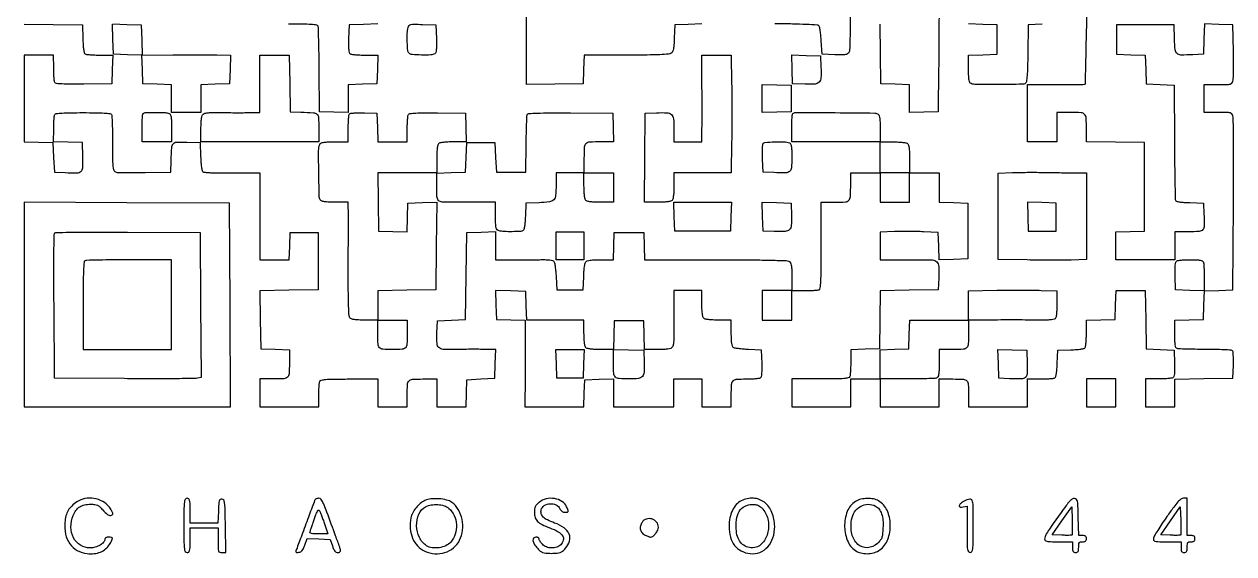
# Model space of a CAD drawing. Extents: x 156 to 936, y 95 to 969.
# Drawn here: x 156 to 936, y 95 to 437 of the extents above; entities that cross this region are included whole.
import ezdxf

# ---------------------------------------------------------------- set-up
doc = ezdxf.new("R2010")
doc.units = 0

msp = doc.modelspace()

# ---------------------------------------------------------------- linework, layer by layer
for points in [[(156, 437.044131), (174.75, 436.772065), (193.5, 436.5), (193.792098, 427.532999, 0.009786), (193.991711, 423.707636, 0.020298), (194.326695, 420.737125, 0.020215), (194.75425, 418.552989, 0.195149), (195.292098, 417.798312, 0.112754), (196.145057, 417.495059, 0.00869), (198.579639, 417.251635, 0.011554), (201.525136, 417.077155, 0.008553), (204.787526, 417.015313), (213.075052, 417), (212.787526, 407.75), (212.5, 398.5), (194.546696, 398.269936, -0.003387), (185.80929, 398.21716, -0.013149), (180.398754, 398.363442, -0.01367), (176.801929, 398.65421, -0.228051), (175.812009, 399.269936, -0.112035), (175.503528, 400.134327, -0.008952), (175.255659, 402.562106, -0.011755), (175.078167, 405.500405, -0.008742), (175.015313, 408.75), (175, 417), (165.5, 417), (156, 417), (156, 389.037526), (156, 361.075052), (165.25, 360.787526), (174.5, 360.5), (175, 351), (175.5, 341.5), (182.479083, 341.199088, 0.012183), (190.224292, 341.054051, 0.182581), (192.703073, 342.006436, 0.205359), (193.781971, 344.311888, 0.015937), (193.78715, 351.278376), (193.5, 360.5), (184.25, 360.787526), (175, 361.075052), (175.015313, 369.287526, -0.008456), (175.076, 372.519333, -0.01145), (175.247011, 375.434925, -0.008555), (175.485434, 377.84527, -0.113158), (175.782571, 378.682432, -0.227766), (176.713549, 379.261559, -0.010945), (180.45961, 379.587176, -0.012405), (185.849531, 379.802926, -0.0038), (194, 379.864865, -0.0038), (202.150469, 379.802926, -0.012405), (207.54039, 379.587176, -0.010945), (211.286451, 379.261559, -0.227766), (212.217429, 378.682432, -0.129601), (212.519896, 377.733806, -0.002587), (212.752989, 372.638874, -0.005969), (212.924368, 366.649647, -0.003951), (212.984687, 359.769052, 0.001723), (213.034963, 348.105465, 0.028883), (213.287849, 344.250582, 0.1118), (213.949055, 342.416074, 0.192457), (215.25, 341.483537, 0.053901), (216.797256, 341.275019, 0.002978), (221.685938, 341.175744, 0.004581), (227.515656, 341.145502, 0.003332), (234, 341.214485), (250.5, 341.5), (250.75303, 349, -0.008062), (251.174048, 357.439007, -0.161069), (252.131127, 359.798383, -0.21244), (254.224343, 360.802761, -0.015449), (260.778718, 360.788514), (269.5, 360.5), (269.792098, 351.532999, 0.009858), (269.991754, 347.71747, 0.020103), (270.327592, 344.736728, 0.019888), (270.755925, 342.535291, 0.190822), (271.292098, 341.766591, 0.119292), (272.152746, 341.455183, 0.008999), (274.642054, 341.226232, 0.012014), (277.656184, 341.076334, 0.008841), (281, 341.049645, -0.001416), (284.92069, 341.076575, -0.000778), (289.720313, 341.08848, -0.000775), (294.591128, 341.085429, -0.001241), (298.75, 341.066053), (308, 341), (308, 313), (308, 285), (317.461067, 285), (326.922134, 285), (327.211067, 293.75), (327.5, 302.5), (336.5, 302.5), (345.5, 302.5), (345.5, 284), (345.5, 265.5), (326.728016, 265.227854), (307.956032, 264.955708), (308.228016, 246.227854), (308.5, 227.5), (317.75, 227.212474), (327, 226.924948), (327, 218.069463, -0.014889), (326.79962, 211.341871, -0.195866), (325.745668, 209.139748, -0.174757), (323.397656, 208.170318, -0.011384), (315.918213, 208), (308, 208), (308, 199), (308, 190), (327, 190), (346, 190), (346, 197.418213, -0.007511), (346.044415, 200.374534, -0.009324), (346.178303, 203.121975, -0.007881), (346.369301, 205.415001, -0.066985), (346.606989, 206.418213, -0.24904), (347.606822, 207.288503, -0.036273), (350.359559, 207.72025, -0.018295), (355.276552, 207.948927, -0.002472), (365.606989, 208), (384, 208), (384, 199), (384, 190), (393.5, 190), (403, 190), (403, 197.418213, -0.01257), (403.178205, 204.50542, -0.179949), (404.159562, 206.785965, -0.190034), (406.370658, 207.807402, -0.014293), (413.106989, 208), (422, 208), (422, 199), (422, 190), (431.461067, 190), (440.922134, 190), (441.211067, 198.75), (441.5, 207.5), (450.5, 208), (459.5, 208.5), (459.787526, 217.75), (460.075052, 227), (451.287526, 227.122144, 0.003023), (447.269037, 227.153698, 0.001734), (442.422435, 227.145636, 0.001732), (437.550763, 227.103756, 0.002886), (433.448425, 227.030594, -0.017424), (426.155544, 227.112573, -0.179666), (423.431674, 228.269424, -0.194263), (422.235747, 230.877858, -0.020896), (422.206229, 237.655204), (422.5, 245.5), (431.5, 246), (440.5, 246.5), (441, 274.5), (441.5, 302.5), (450.75, 302.787526), (460, 303.075052), (460, 294.037526), (460, 285), (468.75, 284.881396, 0.003017), (472.793539, 284.850984, 0.001642), (477.75946, 284.859904, 0.001636), (482.809202, 284.902077, 0.002595), (487.133267, 284.974783, -0.007032), (491.832561, 285.012088, -0.025308), (494.824296, 284.842178, -0.038164), (496.752439, 284.484083, -0.186595), (497.633267, 283.843387, -0.100273), (497.997889, 282.911897, -0.008816), (498.392272, 280.397745, -0.011269), (498.745237, 277.353486, -0.008534), (499, 274), (499.5, 265.5), (508, 265.5), (516.5, 265.5), (516.793676, 273.950164, -0.011302), (516.984907, 277.281363, -0.014976), (517.317974, 280.299919, -0.012295), (517.728174, 282.772011, -0.126595), (518.166121, 283.700164, -0.156154), (519.085135, 284.286976, -0.030334), (521.039488, 284.678687, -0.024312), (523.810166, 284.924657, -0.009983), (527.583512, 285), (535.922134, 285), (536.211067, 293.75), (536.5, 302.5), (546, 302.5), (555.5, 302.5), (555.788933, 293.75), (556.077866, 285), (564.788933, 284.927072, 0.00171), (570.119035, 284.900674, 0.00021), (581.773122, 284.887691, 0.000248), (595.617615, 284.884954, 0.000205), (610.374885, 284.895419, -0.002068), (625.894523, 284.848613, -0.004419), (637.87931, 284.656969, -0.001957), (647.452239, 284.381754, -0.115191), (649.124885, 283.933163, -0.135186), (650.110166, 282.99644, -0.089231), (650.669724, 281.527359, -0.040265), (650.937148, 279.000669, -0.00624), (651, 273.964816), (651, 265), (641.5, 265), (632, 265), (632, 255.5), (632, 246), (641.5, 246), (651, 246), (651, 255.5), (651, 265), (658.918213, 265, 0.00705), (662.066073, 265.044385, 0.008902), (664.9751, 265.178303, 0.007317), (667.400281, 265.368926, 0.06844), (668.418213, 265.606989, 0.273), (669.33094, 266.7558, 0.020733), (669.730382, 270.864913, 0.01238), (669.952559, 278.102837, 0.001482), (670, 294.106989), (670, 322), (678.883369, 322, 0.016759), (685.553316, 322.223622, 0.201044), (687.807493, 323.351215, 0.167696), (688.798822, 325.848592, 0.010923), (688.986345, 333.75), (689, 341), (698.5, 341), (708, 341), (708, 331.5), (708, 322), (717.5, 322), (727, 322), (727, 331.5), (727, 341), (736.5, 341), (746, 341), (746, 331.537526), (746, 322.075052), (755.25, 321.787526), (764.5, 321.5), (764.5, 303.5), (764.5, 285.5), (755.289473, 285.212997), (746.078945, 284.925993), (745.789473, 293.712997), (745.5, 302.5), (736, 303, 0.006938), (731.692458, 303.166817, 0.004162), (726.573437, 303.251332, 0.004166), (721.478137, 303.250578, 0.007241), (717.25, 303.15347), (708, 302.806941), (708, 293.90347), (708, 285), (716.75, 284.877856, 0.003081), (720.761632, 284.846577, 0.001745), (725.621493, 284.855586, 0.001741), (730.520626, 284.898823, 0.002865), (734.663595, 284.973564, -0.021345), (741.781619, 284.838912, -0.189825), (744.56881, 283.537683, -0.181798), (745.785214, 280.653825, -0.019299), (745.79184, 273.237562), (745.5, 265.5), (726.771984, 265.228016), (708.043969, 264.956031), (707.771984, 246.228016), (707.5, 227.5), (698.25, 227.212474), (689, 226.924948), (689, 219.044262, -0.007082), (688.955612, 215.910777, -0.008933), (688.821697, 213.013877, -0.007357), (688.631047, 210.59865, -0.068336), (688.393011, 209.581787, -0.24904), (687.393178, 208.711497, -0.036273), (684.640441, 208.27975, -0.018295), (679.723448, 208.051073, -0.002472), (669.393011, 208), (651, 208), (651, 199), (651, 190), (670, 190), (689, 190), (689, 199), (689, 208), (698.5, 208), (708, 208), (708, 199), (708, 190), (727, 190), (746, 190), (746, 199), (746, 208), (754.893011, 208, -0.014293), (761.629342, 207.807402, -0.190034), (763.840438, 206.785965, -0.179949), (764.821795, 204.50542, -0.01257), (765, 197.418213), (765, 190), (784, 190), (803, 190), (803, 199), (803, 208), (811.25, 208.015313, 0.008579), (814.497876, 208.077072, 0.011582), (817.430835, 208.251296, 0.008725), (819.854929, 208.494381, 0.112667), (820.706033, 208.797157, 0.192561), (821.236162, 209.533237, 0.02067), (821.666992, 211.63313, 0.020911), (822.005667, 214.460658, 0.010674), (822.206033, 218.031844), (822.5, 226.5), (830.968156, 226.793967, 0.010674), (834.539342, 226.994333, 0.020911), (837.36687, 227.333008, 0.02067), (839.466763, 227.763838, 0.192561), (840.202843, 228.293967, 0.112531), (840.505585, 229.144249, 0.008778), (840.748704, 231.558142, 0.011623), (840.922925, 234.478979, 0.008617), (840.984687, 237.712474), (841, 245.924948), (850.25, 246.212474), (859.5, 246.5), (859.787526, 255.75), (860.075052, 265), (869.515461, 265), (878.955869, 265), (879.227935, 246.25), (879.5, 227.5), (888.5, 227), (897.5, 226.5), (897.793098, 218.085653, -0.008519), (897.864234, 214.085459, -0.027159), (897.721251, 211.4185, -0.039341), (897.389362, 209.659703, -0.187221), (896.793098, 208.850966, -0.110402), (895.894283, 208.527533, -0.00954), (893.45641, 208.267102, -0.012203), (890.504112, 208.081041, -0.00917), (887.25, 208.015313), (879, 208), (879, 199), (879, 190), (888.5, 190), (898, 190), (898, 198.977935), (898, 207.955869), (916.75, 208.227935), (935.5, 208.5), (935.792979, 216.907021, 0.010281), (935.839885, 220.193128, 0.014674), (935.735951, 223.108424, 0.010537), (935.52991, 225.49676, 0.171211), (935.187424, 226.212576, 0.182288), (934.389009, 226.573715, 0.003293), (929.645025, 226.847166, 0.007725), (924.049753, 227.046122, 0.005024), (917.581456, 227.111111, -0.003074), (911.075329, 227.151111, -0.004522), (905.35971, 227.273095, -0.002192), (900.510991, 227.44173, -0.081998), (899.437012, 227.662544, -0.213137), (898.732081, 228.368885, -0.053255), (898.306136, 229.983044, -0.030567), (898.065016, 232.640834, -0.00734), (898, 237.069463), (898, 245.924948), (907.25, 246.212474), (916.5, 246.5), (916.787036, 255.712964), (917.074071, 264.925929), (926.287036, 265.212964), (935.5, 265.5), (935.776118, 320.5, 0.000946), (935.842591, 341.744487, 0.001484), (935.810983, 360.004687, 0.000367), (935.724204, 375.978155, 0.057952), (935.507066, 377.75, 0.122612), (934.851516, 379.003912, 0.154493), (933.732866, 379.672192, 0.053324), (931.54856, 379.947535, 0.004712), (925.980948, 380), (917, 380), (917, 389), (917, 398), (925.980948, 398, 0.004723), (931.546285, 398.052569, 0.05326), (933.733241, 398.32806, 0.153853), (934.855448, 398.996239, 0.122337), (935.516124, 400.25, 0.054093), (935.724896, 401.805286, 0.002845), (935.823778, 406.832812, 0.00446), (935.854068, 412.824029, 0.003227), (935.785177, 419.5), (935.5, 436.5), (926.286659, 436.787041), (917.073318, 437.074081), (916.786659, 427.287041), (916.5, 417.5), (909.520917, 417.199088, -0.012739), (901.942653, 417.065605, -0.177046), (899.421808, 418.009645, -0.194277), (898.223546, 420.321238, -0.015844), (897.787398, 427.259666), (897.5, 436.5), (879, 436.5), (860.5, 436.5), (860.5, 427), (860.5, 417.5), (869.712964, 417.212964), (878.925929, 416.925929), (879.212964, 407.712964), (879.5, 398.5), (888.5, 398), (897.5, 397.5), (897.754752, 361, 0.001128), (897.884777, 346.920987, 0.00179), (898.066465, 334.866324, 0.000377), (898.272113, 324.269883, 0.0839), (898.458167, 323.289612, 0.243594), (899.067468, 322.735562, 0.024809), (901.039034, 322.314407, 0.022707), (903.855322, 321.987851, 0.00928), (907.703415, 321.789612), (916.5, 321.5), (916.800912, 314.520917, -0.012322), (916.941866, 306.88044, -0.176722), (916.009281, 304.372662, -0.202101), (913.732324, 303.227183, -0.01682), (906.980948, 303), (898, 303), (898, 294), (898, 285), (879, 285), (860, 285), (860, 293.962474), (860, 302.924948), (869.25, 303.212474), (878.5, 303.5), (878.5, 332), (878.5, 360.5), (859.75, 360.772065), (841, 361.044131), (841, 368.940278, 0.011457), (840.828936, 376.404655, 0.175414), (839.85673, 378.74896, 0.195276), (837.649615, 379.800677, 0.014747), (830.893011, 380), (822, 380), (822, 370.5), (822, 361), (812.5, 361), (803, 361), (803, 379.5), (803, 398), (821.5, 398, 0.001265), (828.60823, 398.017991, 0.002075), (834.627553, 398.073438, 0.000227), (839.994536, 398.147585, 0.217315), (840.210819, 398.25, 0.170159), (840.299876, 398.484119, 0.00008), (840.518094, 406.798437, 0.001114), (840.738921, 416.054603, 0.000677), (840.960819, 427), (841.5, 455.5)], [(592.925964, 437.076786), (584.212982, 436.788393), (575.5, 436.5), (575.221755, 428, -0.00875), (575.006677, 423.721132, -0.032211), (574.649967, 421.036999, -0.053256), (574.105996, 419.29658, -0.129939), (573.280626, 418.25, -0.14319), (571.586902, 417.612197, -0.008131), (565.948995, 417.276703, -0.008542), (557.64108, 417.059886, -0.002252), (544.346396, 417), (517.075052, 417), (516.787526, 407.75), (516.5, 398.5), (498.25, 398.267027), (480, 398.034054), (479.893608, 426.267027, 0.000344), (479.842337, 437.772683, 0.00037), (479.776284, 448.997189, 0.000349)], [(688.667146, 447.029445, -0.003096), (688.668466, 436.253474, -0.005607), (688.51607, 427.436363, -0.002808), (688.270741, 420.247108, -0.1134), (687.860805, 418.739913, -0.133253), (686.973133, 417.799096, -0.096344), (685.615891, 417.292231, -0.043442), (683.298045, 417.109933, -0.006745), (678.693659, 417.210468), (670.5, 417.5), (670, 426.204417, 0.010361), (669.733196, 429.613657, 0.014363), (669.343274, 432.654215, 0.010831), (668.896516, 435.138564, 0.148056), (668.466466, 435.937952, 0.18386), (667.41198, 436.408347, 0.002628), (660.398615, 436.764112, 0.006159), (651.56571, 437.056674, 0.002773), (639.966466, 437.233534)], [(745.936871, 440.783168, -0.000124), (745.875394, 431.139062, -0.00013), (745.798271, 419.934801, -0.000123), (745.713774, 408.5), (745.5, 380.5), (736.25, 380.212474), (727, 379.924948), (727, 388.924948), (727, 397.924948), (717.75, 398.212474), (708.5, 398.5), (708.228407, 417.75), (707.956814, 437)], [(213.074071, 437.074071), (222.287036, 436.787036), (231.5, 436.5), (231.786519, 426.724571), (232.073037, 416.949142), (251.786519, 417.081529, -0.000744), (259.97841, 417.124356, -0.000712), (268.290501, 417.143609, -0.000705), (275.626217, 417.139816, -0.002561), (280.287526, 417.106959), (289.075052, 417), (288.787526, 407.75), (288.5, 398.5), (279.25, 398.212474), (270, 397.924948), (270, 388.962474), (270, 380), (260.5, 380), (251, 380), (251, 388.962474), (251, 397.924948), (241.75, 398.212474), (232.5, 398.5), (232.212964, 407.712964), (231.925929, 416.925929), (222.712964, 417.212964), (213.5, 417.5), (213.213788, 427.25), (212.927576, 437)], [(384, 437.075052), (374.75, 436.787526), (365.5, 436.5), (365.208654, 427.58457, 0.007874), (365.136581, 423.325344, 0.025891), (365.278743, 420.518036, 0.03736), (365.608404, 418.675579, 0.190691), (366.208654, 417.849883, 0.110589), (367.107413, 417.52683, 0.009469), (369.555128, 417.266784, 0.012148), (372.519159, 417.080958, 0.009118), (375.787526, 417.015313), (384.075052, 417), (383.787526, 407.75), (383.5, 398.5), (374.25, 398.212474), (365, 397.924948), (365, 388.924948), (365, 379.924948), (355.75, 380.212474), (346.5, 380.5), (346.247833, 407.5, 0.001574), (346.117478, 417.939181, 0.00245), (345.932721, 426.935938, 0.000701), (345.722772, 434.758012, 0.082416), (345.529218, 435.75, 0.280592), (344.712395, 436.392525, 0.01346), (341.107611, 436.726891, 0.013217), (335.612992, 436.942061, 0.003177), (326.493859, 437)], [(812.5, 437), (803.5, 436.5), (803.226647, 418.044584, -0.003561), (803.035521, 409.331725, -0.012194), (802.732937, 403.675066, -0.01105), (802.342971, 399.785498, -0.224357), (801.726647, 398.809897, -0.139323), (799.565733, 398.167174, -0.001615), (784.486505, 398.031392, -0.002285), (769.754359, 398.013648, -0.091011), (766.581787, 398.606989, -0.192061), (765.783328, 399.344751, -0.070053), (765.311792, 400.839867, -0.03465), (765.063076, 403.412948, -0.006773), (765, 408.069463), (765, 416.924948), (774.25, 417.212474), (783.5, 417.5), (783.5, 427), (783.5, 436.5), (774.25, 436.787526), (765, 437.075052)]]:
    msp.add_lwpolyline(points, format="xyb")
for points in [[(421.791346, 427.58457, -0.007874), (421.863419, 423.325344, -0.025891), (421.721257, 420.518036, -0.03736), (421.391596, 418.675579, -0.190691), (420.791346, 417.849883, -0.132959), (418.304509, 417.077946, -0.014429), (412.243874, 417.030935, -0.012557), (406.142243, 417.313098, -0.18044), (404.2, 418.2, -0.176723), (403.370478, 419.982491, -0.012996), (403.04323, 425.453932, -0.018738), (403.06392, 431.012953, -0.055192), (403.639985, 434.78709, -0.110763), (404.30988, 436.066437, -0.165116), (405.383551, 436.710791, -0.057007), (407.450552, 436.916833, -0.004686), (412.876331, 436.78709), (421.5, 436.5)], [(327.227441, 398.75), (327.5, 380.5), (334.5, 380.245668, -0.009074), (342.47539, 379.810854, -0.165509), (344.785755, 378.832254, -0.199016), (345.810651, 376.706186, -0.014075), (346, 369.980948), (346, 361), (308, 361), (270, 361), (270, 369.377555, -0.009118), (270.074186, 373.44514, -0.028987), (270.330524, 376.151611, -0.043883), (270.773344, 377.96035, -0.13844), (271.47458, 378.978903, -0.125079), (272.589189, 379.508902, -0.024523), (274.802749, 379.834299, -0.020936), (277.814653, 380.000288, -0.00977), (281.72458, 379.975462, 0.003165), (285.717686, 379.89735, 0.001862), (290.492533, 379.851957, 0.001862), (295.264977, 379.842131, 0.00318), (299.25, 379.874114), (308, 380), (308, 398.5), (308, 417), (317.477441, 417), (326.954883, 417)], [(612.227935, 398.75, -0.002482), (612.311567, 390.339509, -0.001369), (612.334609, 380.059375, -0.001365), (612.300968, 369.63684, -0.002193), (612.209033, 360.75), (611.918065, 341), (593.459033, 341), (575, 341), (575, 332.7, -0.011084), (574.92177, 329.171507, -0.020332), (574.677711, 326.306878, -0.021091), (574.310542, 324.139671, -0.144849), (573.8, 323.2, -0.144917), (572.859654, 322.689253, -0.021075), (570.689794, 322.322156, -0.020312), (567.820731, 322.078183, -0.011054), (564.284665, 322), (555.969329, 322), (556.234665, 350.75), (556.5, 379.5), (563.734468, 379.793496, -0.020779), (570.581767, 379.786611, -0.176675), (573.376493, 378.630306, -0.185863), (574.694661, 375.977918, -0.023427), (575, 369.464816), (575, 361), (584, 361), (593, 361), (593.092739, 369.75, 0.002168), (593.121685, 374.371542, 0.00061), (593.126798, 381.584375, 0.000615), (593.112617, 389.738298, 0.000648), (593.078456, 397.75), (592.971434, 417), (602.463652, 417), (611.955869, 417)], [(669.793496, 409.265532, -0.020426), (669.791428, 402.366406, -0.176584), (668.639144, 399.568826, -0.193533), (666.014678, 398.306941, -0.025297), (659.693659, 398.210468), (651.5, 398.5), (651.211971, 407.788029), (650.923942, 417.076058), (660.211971, 416.788029), (669.5, 416.5)], [(249.418213, 379.393011, -0.192406), (250.217093, 378.653872, -0.06988), (250.688469, 377.154102, -0.034532), (250.937024, 374.571713, -0.00673), (251, 369.893011), (251, 361), (241.5, 361), (232, 361), (232, 369.833333, -0.007039), (232.048334, 373.266524, -0.010477), (232.195833, 376.267708, -0.005871), (232.400808, 378.76784, -0.174709), (232.666667, 379.333333, -0.192867), (233.981803, 379.896108, -0.004931), (240.550861, 379.984299, -0.008182), (246.871554, 379.903379, -0.084511)], [(383.787526, 370.25), (384.075052, 361), (393.537526, 361), (403, 361), (403.015313, 369.25, -0.00854), (403.076816, 372.497473, -0.011541), (403.250274, 375.429181, -0.008672), (403.492239, 377.852426, -0.112816), (403.793677, 378.700404, -0.229632), (404.756237, 379.294705, -0.012092), (408.464535, 379.582705, -0.012629), (413.933149, 379.736243, -0.00349), (422.528365, 379.700404), (440.5, 379.5), (440.787526, 370.25), (441.075052, 361), (432.737526, 361, 0.01101), (429.190499, 360.921884, 0.020283), (426.315021, 360.678036, 0.021051), (424.141321, 360.311042, 0.145015), (423.2, 359.8, 0.147163), (422.68263, 358.837391, 0.020491), (422.317892, 356.576741, 0.019645), (422.076686, 353.556772, 0.010104), (422, 349.762474), (422, 340.924948), (431.25, 341.212474), (440.5, 341.5), (441, 351), (441.5, 360.5), (450.5, 360.5), (459.5, 360.5), (460, 351), (460.5, 341.5), (470, 341.5), (479.5, 341.5), (479.730145, 359.477068, -0.002308), (479.85167, 366.453251, -0.003488), (480.027887, 372.525702, -0.001376), (480.229614, 377.730374, -0.081408), (480.420551, 378.653556, -0.293748), (481.275921, 379.281112, -0.006181), (486.76647, 379.551362, -0.008734), (494.813172, 379.707103, -0.002087), (508.190406, 379.676488), (535.5, 379.5), (535.787526, 370.25), (536.075052, 361), (528.119313, 361, 0.011676), (520.578687, 360.823888, 0.180709), (518.23551, 359.821417, 0.191194), (517.190859, 357.550484, 0.01333), (517, 350.393011), (517, 341), (526.5, 341), (536, 341), (536, 331.5), (536, 322), (527.7, 322, -0.011084), (524.171507, 322.07823, -0.020332), (521.306878, 322.322289, -0.021091), (519.139671, 322.689458, -0.144849), (518.2, 323.2, -0.144849), (517.689458, 324.139671, -0.021091), (517.322289, 326.306878, -0.020332), (517.07823, 329.171507, -0.011084), (517, 332.7), (517, 341), (508, 341), (499, 341), (499, 333.19113, -0.021393), (498.710893, 326.437187, -0.172022), (497.445101, 323.649791, -0.172829), (494.709314, 322.289094, -0.021639), (488, 321.778245), (479.5, 321.5), (479.206033, 313.031844, -0.010674), (479.005667, 309.460658, -0.020911), (478.666992, 306.63313, -0.02067), (478.236162, 304.533237, -0.192561), (477.706033, 303.797157, -0.129551), (475.866154, 303.210824, -0.010011), (470.644524, 303.049855, -0.013912), (465.431055, 303.138633, -0.0543), (462.25, 303.630286, -0.119916), (460.997888, 304.315178, -0.150802), (460.33029, 305.448787, -0.0534), (460.053433, 307.631257, -0.00487), (460, 313.116631), (460, 322), (450.75, 322.063971, 0.001563), (446.548172, 322.079893, 0.000927), (441.538559, 322.073922, 0.000928), (436.541417, 322.049427, 0.001598), (432.381264, 322.008014, -0.01619), (425.51518, 322.140041, -0.201637), (423.218505, 323.248165, -0.170998), (422.204663, 325.753009, -0.010999), (422.013655, 333.75), (422, 341), (402.977935, 341), (383.955869, 341), (384.227935, 322.25), (384.5, 303.5), (393.711984, 303.212977), (402.923969, 302.925954), (403.211984, 312.212977), (403.5, 321.5), (412.765637, 321.787733), (422.031275, 322.075465), (421.765637, 293.787733), (421.5, 265.5), (402.75, 265.227935), (384, 264.955869), (384, 255.477935), (384, 246), (393.5, 246), (403, 246), (403, 237.106989, -0.013336), (402.821854, 230.429165, -0.177094), (401.870043, 228.202154, -0.190499), (399.735543, 227.197642, -0.015844), (393.5, 227, -0.015844), (387.264457, 227.197642, -0.190499), (385.129957, 228.202154, -0.177094), (384.178146, 230.429165, -0.013336), (384, 237.106989), (384, 246), (375.622445, 246, -0.009484), (371.684257, 246.074704, -0.026678), (368.941117, 246.325786, -0.03712), (367.065712, 246.74285, -0.147312), (366.093104, 247.387817, -0.159496), (365.525833, 248.823073, -0.00552), (365.227239, 254.908591, -0.007636), (365.034063, 263.411886, -0.002401), (365.000468, 276.137817, 0.000164), (365.020925, 287.291758, 0.000176), (365.033487, 298.179546, 0.000166), (365.037868, 307.528442, 0.00084), (365.029809, 312.75), (365, 322), (356.7, 322, -0.011084), (353.171507, 322.07823, -0.020332), (350.306878, 322.322289, -0.021091), (348.139671, 322.689458, -0.144849), (347.2, 323.2, -0.192327), (346.300733, 325.295436, -0.00225), (345.980903, 340.616753, -0.003894), (345.854456, 355.347604, -0.09206), (346.606989, 359.418213, -0.192406), (347.346128, 360.217093, -0.06988), (348.845898, 360.688469, -0.034532), (351.428287, 360.937024, -0.00673), (356.106989, 361), (365, 361), (365, 369.916667, -0.008303), (365.068099, 374.017187, -0.024614), (365.299725, 376.820826, -0.031738), (365.669018, 378.689569, -0.232986), (366.25, 379.356866, -0.08407), (367.100026, 379.554893, -0.00628), (369.482813, 379.670739, -0.008556), (372.344709, 379.724863, -0.006392), (375.5, 379.690199), (383.5, 379.5)], [(706.739565, 378.801179, -0.160384), (707.300759, 377.906084, -0.027254), (707.68117, 375.900595, -0.023118), (707.924564, 373.101492, -0.010127), (708, 369.377555), (708, 361), (716.3, 361, -0.011084), (719.828493, 360.92177, -0.020332), (722.693122, 360.677711, -0.021091), (724.860329, 360.310542, -0.144849), (725.8, 359.8, -0.147006), (726.316915, 358.838945, -0.020534), (726.681818, 356.584848, -0.019692), (726.923212, 353.57572, -0.010168), (727, 349.8), (727, 341), (717.5, 341), (708, 341), (708, 351), (708, 361), (679.5, 361), (651, 361), (651, 369.833333, -0.006391), (651.043827, 373.262211, -0.009612), (651.177707, 376.249582, -0.004996), (651.363138, 378.750814, -0.177171), (651.60496, 379.271627, -0.200427), (653.504326, 380.051895, -0.000677), (679.07839, 379.868284, -0.000761), (704.532142, 379.612336, -0.171952)], [(649.418213, 360.393011, -0.192231), (650.21688, 359.654571, -0.069968), (650.688337, 358.157164, -0.034591), (650.936974, 355.579501, -0.006751), (651, 350.912063, -0.017236), (650.770163, 344.246707, -0.203074), (649.621507, 341.98339, -0.175386), (647.110054, 341.057469, -0.012267), (639.479083, 341.199088), (632.5, 341.5), (632.206869, 349.916411, -0.006125), (632.131923, 353.23728, -0.008183), (632.150171, 356.252242, -0.006003), (632.236697, 358.764851, -0.080166), (632.425484, 359.666411, -0.287353), (633.688319, 360.616026, -0.010601), (639.917157, 361.014803, -0.017294), (646.042601, 361.064717, -0.085198)], [(831.75, 341.063793), (841, 341), (841, 313.036212), (841, 285.072424), (831.25, 284.786212, -0.005573), (826.247186, 284.695144, -0.001813), (818.85625, 284.669796, -0.001807), (810.643566, 284.70109, -0.002035), (802.75, 284.791817), (784, 285.083634), (784, 313.004291), (784, 340.924948), (793.25, 341.212474, -0.004156), (797.51219, 341.309506, -0.002297), (802.720312, 341.360841, -0.002289), (807.999661, 341.364454, -0.003681), (812.5, 341.313793, 0.000868), (817.000323, 341.237811, 0.00054), (822.279688, 341.163546, 0.000542), (827.487862, 341.101549, 0.000981)], [(650.789532, 313.306341, -0.025297), (650.693059, 306.985322, -0.193533), (649.431174, 304.360856, -0.176584), (646.633594, 303.208572, -0.020426), (639.734468, 303.206504), (632.5, 303.5), (632.211971, 312.788029), (631.923942, 322.076058), (641.211971, 321.788029), (650.5, 321.5)], [(269.759875, 255.77153), (270.019749, 209.043061), (267.759875, 208.494001, -0.057675), (266.004934, 208.276836, -0.000538), (252.945088, 208.187752, -0.00181), (237.910959, 208.155786, -0.001169), (220.5, 208.222471), (175.5, 208.5), (175.239372, 254.5, -0.000997), (175.174287, 272.225103, -0.001596), (175.197198, 287.357597, -0.000282), (175.267665, 300.72814, -0.090314), (175.461789, 301.759906, -0.301449), (176.45055, 302.464468, -0.003096), (185.402033, 302.70934, -0.005599), (198.68089, 302.841585, -0.001079), (222.722417, 302.759906), (269.5, 302.5)], [(195.25, 284.337719, 0.286605), (194.579791, 283.416621, 0.006896), (194.265434, 277.906228, 0.008864), (194.055066, 269.647433, 0.001935), (194, 255.416667), (194, 227), (222.5, 227), (251, 227), (251, 256), (251, 285), (223.75, 284.921053, 0.001717), (213.21496, 284.854351, 0.002675), (204.1375, 284.717133, 0.000767), (196.247198, 284.543529, 0.090243)], [(916.393011, 283.418213, -0.069848), (916.63146, 282.385589, -0.006768), (916.821697, 279.817202, -0.008488), (916.955645, 276.734479, -0.006612), (917, 273.380687), (917, 264.924948), (907.75, 265.212474), (898.5, 265.5), (898.208654, 274.41543, -0.007874), (898.136581, 278.674656, -0.025891), (898.278743, 281.481964, -0.03736), (898.608404, 283.324421, -0.190691), (899.208654, 284.150117, -0.107982), (900.091332, 284.472535, -0.010487), (902.365802, 284.733216, -0.012916), (905.121612, 284.918989, -0.009869), (908.143011, 284.984687, -0.008442), (912.089976, 284.925952, -0.038989), (914.35885, 284.676047, -0.076097), (915.70187, 284.201663, -0.180148)], [(821.984687, 256.683587, -0.009382), (821.918022, 253.453458, -0.012421), (821.72919, 250.518081, -0.00983), (821.46462, 248.094691, -0.109622), (821.136411, 247.186477, -0.187083), (820.304599, 246.572623, -0.036226), (818.437012, 246.206766, -0.025722), (815.616033, 246.010126, -0.008179), (811.401724, 246.00253, 0.002366), (806.74442, 246.048278, 0.000698), (799.607069, 246.07464, 0.000701), (791.581411, 246.081828, 0.000754), (783.75, 246.066053), (765, 246), (765, 238.081787, -0.01141), (764.829247, 230.599988, -0.175208), (763.85745, 228.252746, -0.195511), (761.650479, 227.199638, -0.014768), (754.893011, 227), (746, 227), (746, 218.106989, -0.00673), (745.937024, 213.428287, -0.034532), (745.688469, 210.845898, -0.06988), (745.217093, 209.346128, -0.192406), (744.418213, 208.606989, -0.081401), (743.244542, 208.364228, -0.002396), (738.184475, 208.178303, -0.00474), (732.207024, 208.044049, -0.003244), (725.418213, 208), (708, 208), (708, 217.462474), (708, 226.924948), (717.25, 227.212474), (726.5, 227.5), (726.787526, 236.75), (727.075052, 246), (746.037526, 246), (765, 246), (765, 255.477935), (765, 264.955869), (783.25, 265.227935, -0.002221), (790.988621, 265.308914, -0.001894), (799.15, 265.327134, -0.001909), (806.574392, 265.287242, -0.005417), (811.75, 265.183587), (822, 264.867173)], [(460.211989, 255.78667), (460.5, 246.5), (469.75, 246.212474), (479, 245.924948), (479.104921, 237.212474, -0.002637), (479.136096, 232.606405, -0.000738), (479.136226, 225.404602, -0.000744), (479.112224, 217.258948, -0.000783), (479.064156, 209.25), (478.91847, 190), (497.920302, 190), (516.922134, 190), (517.211067, 198.75), (517.5, 207.5), (526.75, 207.787526), (536, 208.075052), (536, 199.037526), (536, 190), (555.5, 190), (575, 190), (575, 199), (575, 208), (584, 208), (593, 208), (593, 199), (593, 190), (602.5, 190), (612, 190), (612, 197.418213, -0.012045), (612.169488, 204.452803, -0.170409), (613.103321, 206.752319, -0.196932), (615.216333, 207.795471, -0.016954), (621.356989, 208.015313, 0.009288), (624.570103, 208.081049, 0.012325), (627.487838, 208.267102, 0.009701), (629.896861, 208.527636, 0.10999), (630.793098, 208.850966, 0.187221), (631.389362, 209.659703, 0.039341), (631.721251, 211.4185, 0.027159), (631.864234, 214.085459, 0.008519), (631.793098, 218.085653), (631.5, 226.5), (623, 227, -0.007979), (619.653208, 227.250516, -0.010698), (616.629688, 227.590774, -0.008061), (614.130611, 227.967402, -0.102535), (613.25, 228.309017, -0.188703), (612.685357, 229.094335, -0.029014), (612.310983, 231.016762, -0.024001), (612.07262, 233.77099, -0.009585), (612, 237.559017), (612, 246), (603.7, 246, -0.011084), (600.171507, 246.07823, -0.020332), (597.306878, 246.322289, -0.021091), (595.139671, 246.689458, -0.144849), (594.2, 247.2, -0.144849), (593.689458, 248.139671, -0.021091), (593.322289, 250.306878, -0.020332), (593.07823, 253.171507, -0.011084), (593, 256.7), (593, 265), (584, 265), (575, 265), (574.903093, 256.25, 0.002508), (574.878938, 252.263588, 0.001466), (574.887951, 247.486581, 0.001465), (574.924999, 242.705243, 0.002487), (574.987627, 238.70432, -0.009979), (574.990205, 234.846517, -0.020111), (574.809346, 231.810691, -0.022534), (574.47978, 229.550314, -0.126387), (573.962089, 228.45432, -0.140281), (572.955575, 227.766717, -0.042379), (571.137653, 227.329775, -0.028537), (568.432638, 227.074444, -0.009264), (564.415081, 227), (556.075052, 227), (555.787526, 236.25), (555.5, 245.5), (546, 245.5), (536.5, 245.5), (536.212474, 236.25), (535.924948, 227), (527.662474, 227, -0.011159), (524.152513, 227.078344, -0.02038), (521.298731, 227.322617, -0.021131), (519.138013, 227.689961, -0.144682), (518.2, 228.2, -0.144849), (517.689458, 229.139671, -0.021091), (517.322289, 231.306878, -0.020332), (517.07823, 234.171507, -0.011084), (517, 237.7), (517, 246), (498.537526, 246), (480.075052, 246), (479.787526, 255.25), (479.5, 264.5), (469.711989, 264.78667), (459.923978, 265.073341)], [(555.796198, 218.520365, -0.023411), (555.736324, 212.354832, -0.167714), (554.623376, 209.638483, -0.185309), (552.13495, 208.33303, -0.029742), (546.55887, 208.013655, -0.013715), (539.591238, 208.220522, -0.178876), (537.25652, 209.238364, -0.18814), (536.20542, 211.5078, -0.015453), (536, 218.152843), (536, 227.072424), (545.75, 226.786212), (555.5, 226.5)], [(802.788514, 217.778718, -0.017872), (802.770984, 211.215167, -0.210428), (801.678754, 208.972515, -0.176334), (799.182645, 208.050889, -0.011928), (791.479083, 208.199088), (784.5, 208.5), (784.211971, 217.788029), (783.923942, 227.076058), (793.211971, 226.788029), (802.5, 226.5)], [(189.989831, 128.75, 0.042395), (186.626805, 126.017516, 0.068177), (184.343644, 123.121375, 0.06866), (182.933681, 119.73323, 0.043654), (182.209736, 115.515596, 0.073574), (182.698389, 107.908067, 0.103026), (185.444754, 101.697502, 0.111213), (190.246389, 97.421169, 0.097355), (196.654193, 95.35455, 0.055855), (201.145061, 95.326293, 0.070527), (205.170063, 96.337437, 0.076418), (208.50332, 98.333146, 0.083006), (210.974365, 101.189824, 0.011806), (212.604349, 104.011081, 0.150774), (212.845475, 105.194547, 0.329174), (212.280008, 105.820966, 0.050164), (210.5, 106, 0.047879), (209.484062, 105.902493, 0.082041), (208.687853, 105.607258, 0.109791), (208.18271, 105.148324, 0.154867), (208, 104.57258, -0.19035), (207.237403, 102.642014, -0.072099), (204.932615, 100.799289, -0.063605), (201.789489, 99.457559, -0.069215), (198.5, 99, -0.138257), (192.270911, 100.755991, -0.135917), (187.827478, 105.515416, -0.120537), (186.13819, 112.389249, -0.095709), (187.584792, 119.920311, -0.062134), (189.398641, 123.203618, -0.092726), (191.776306, 125.450142, -0.089301), (194.875431, 126.738542, -0.053861), (198.841999, 127.169588, -0.025729), (201.52046, 127.033351, -0.082722), (203.236576, 126.563322, -0.081672), (204.719548, 125.55878, -0.024673), (206.605977, 123.586255, 0.050822), (209.96093, 120.426238, 0.268613), (212.369555, 120.113562, 0.420699), (213.052722, 121.83092, 0.062251), (210.911704, 125.385121, 0.10259), (206.654286, 128.96975, 0.084169), (201.013464, 130.88555, 0.084583), (195.08244, 130.830395, 0.105266)], [(259, 113.5, 0.001825), (259.040662, 102.362042, 0.026629), (259.278571, 98.4375, 0.103099), (259.868713, 96.652291, 0.267644), (261, 96, 0.157888), (262.078201, 96.349175, 0.176663), (262.6875, 97.25, 0.055952), (262.948615, 99.198839, 0.005351), (263, 104), (263, 112), (272, 112), (281, 112), (281, 104, 0.004447), (281.046487, 98.773778, 0.07207), (281.328863, 97.042514, 0.229021), (282.056543, 96.270505, 0.091422), (283.523614, 96), (286.047228, 96), (285.773614, 113.25, 0.001924), (285.558816, 124.146977, 0.026879), (285.255759, 128.059548, 0.100913), (284.637971, 129.850359, 0.265342), (283.5, 130.5, 0.157312), (282.420107, 130.151618, 0.166285), (281.776632, 129.244742, 0.056481), (281.435048, 127.309546, 0.006051), (281.207936, 122.75), (280.915871, 115), (271.957936, 115), (263, 115), (263, 123, 0.005351), (262.948615, 127.801161, 0.055952), (262.6875, 129.75, 0.176663), (262.078201, 130.650825, 0.157888), (261, 131, 0.267644), (259.868713, 130.347709, 0.103099), (259.278571, 128.5625, 0.026629), (259.040662, 124.637958, 0.001825)], [(343.618734, 130.192116, 0.047193), (343.301619, 129.550864, 0.000577), (341.657399, 125.232302, 0.001712), (339.777989, 120.227207, 0.001119), (337.642993, 114.442116, -0.000276), (335.492357, 108.58425, -0.000385), (333.562571, 103.349335, -0.00023), (331.930802, 98.939575, -0.005097), (331.442519, 97.662004, 0.043178), (331.158768, 96.707499, 0.266196), (331.312759, 96.239166, 0.196351), (331.849417, 96.046289, 0.024431), (333.109244, 96.162004, 0.089374), (334.327534, 96.564001, 0.09447), (335.302018, 97.36073, 0.067123), (336.144198, 98.695129, 0.024038), (336.982218, 100.787884), (338.464436, 105.075768), (345.901964, 104.787884), (353.339492, 104.5), (354.753079, 100.25, 0.021215), (355.573071, 98.094562, 0.078242), (356.347354, 96.865336, 0.121443), (357.261768, 96.225122, 0.092542), (358.467679, 96, 0.16907), (359.618554, 96.400609, 0.268844), (359.990576, 97.344108, 0.047846), (359.44122, 99.538492, 0.002232), (356.846441, 106.75, 0.001234), (351.217304, 122.060701, 0.016695), (348.960965, 127.57845, 0.048445), (347.444276, 130.237411, 0.243553), (345.971592, 131, 0.039952), (345.225479, 130.940287, 0.042782), (344.515847, 130.762684, 0.046925), (343.940275, 130.502515, 0.125378)], [(414.450423, 129.648361, 0.068223), (411.454089, 127.761143, 0.048862), (408.68038, 124.92824, 0.049251), (406.534927, 121.644793, 0.07386), (405.41796, 118.414381, 0.062831), (404.998485, 111.42552, 0.082707), (406.45582, 105.217816, 0.091178), (409.681942, 100.266499, 0.096591), (414.401069, 96.905434, 0.087557), (420.883134, 95.239049, 0.095992), (427.325704, 95.979555, 0.099308), (432.857591, 99.029002, 0.100832), (436.75, 103.96189, 0.088473), (438.675823, 110.401998, 0.079054), (438.370709, 117.380603, 0.081446), (435.949909, 123.73469, 0.104027), (431.763438, 128.376675, 0.099297), (428.415286, 129.919085, 0.040129), (423.422644, 130.691715, 0.040187), (418.289903, 130.655736, 0.084827)], [(429.856523, 124.467274, -0.112449), (433.288875, 119.927149, -0.091533), (434.746383, 113.992265, -0.090577), (433.993539, 107.872389, -0.106942), (431.119822, 102.808074, -0.103422), (427.917448, 100.446224, -0.069736), (423.551704, 99.142875, -0.070534), (419.05418, 99.097736, -0.112785), (415.468523, 100.428668, -0.139533), (410.864235, 105.747863, -0.103566), (409.084727, 113.354486, -0.10863), (410.528243, 120.740854, -0.167438), (414.881475, 125.496912, -0.081225), (418.492893, 126.756954, -0.060638), (422.711671, 126.978551, -0.06189), (426.758801, 126.19067, -0.096198)], [(488.076725, 128.411106, 0.033117), (486.521606, 126.916027, 0.07433), (485.612149, 125.559144, 0.075549), (485.147652, 124.009849, 0.035133), (485, 121.911106, 0.078137), (485.521178, 118.596458, 0.118756), (487.034147, 116.119419, 0.084275), (489.935682, 114.057098, 0.025037), (494.965341, 111.932365, -0.039711), (500.314578, 109.485447, -0.123275), (503.185892, 106.790566, -0.206578), (503.659153, 103.936886, -0.136417), (502, 101, -0.119331), (499.432408, 99.433349, -0.084426), (496.075502, 98.95389, -0.08379), (492.724439, 99.611487, -0.114407), (490.174314, 101.314451, -0.02332), (489.342042, 102.287539, -0.026266), (488.638705, 103.297287, -0.026854), (488.138134, 104.208823, -0.112596), (488, 104.814451, 0.165094), (487.846488, 105.266704, 0.095599), (487.4125, 105.651745, 0.076635), (486.764966, 105.91197, 0.057349), (486, 106, 0.213031), (484.534829, 105.346068, 0.217705), (484.060893, 103.827429, 0.107178), (484.889561, 101.483016, 0.044007), (486.917971, 98.765777, 0.030609), (488.796442, 96.906042, 0.093773), (490.333721, 96.000799, 0.072762), (492.307086, 95.600939, 0.013664), (496, 95.5, 0.013664), (499.692914, 95.600939, 0.072762), (501.666279, 96.000799, 0.093773), (503.203558, 96.906042, 0.030609), (505.082029, 98.765777, 0.110842), (507.677636, 103.423252, 0.175998), (507.40337, 107.930079, 0.14069), (504.109381, 111.931314, 0.063299), (498.007818, 115.077421, -0.025281), (493.39667, 117.028015, -0.081186), (490.677745, 118.93951, -0.132293), (489.438873, 121.039639, -0.129672), (489.409408, 123.495075, -0.18742), (491.398048, 126.301675, -0.132446), (495.103685, 127.531524, -0.128744), (499.005345, 126.744715, -0.174605), (501.487128, 124.185307, 0.069236), (502.046048, 123.298805, 0.069625), (502.824811, 122.600488, 0.071033), (503.750097, 122.15337, 0.077229), (504.737128, 122, 0.025043), (506.38283, 122.082478, 0.302949), (506.847987, 122.465195, 0.173521), (506.810639, 123.217307, 0.008572), (505.805315, 125.527942, 0.144958), (502.800977, 128.985074, 0.101909), (497.955854, 130.8328, 0.097296), (492.5731, 130.656368, 0.118743)], [(618.406556, 129.428149, 0.095974), (615.167009, 126.966882, 0.071837), (612.681409, 123.22462, 0.063128), (611.115278, 118.447105, 0.047684), (610.588835, 112.944905, 0.06347), (611.477221, 105.969546, 0.10087), (614.110241, 100.580957, 0.111805), (618.406896, 97.016378, 0.091993), (624.135764, 95.329331, 0.116879), (630.34687, 96.139998, 0.11926), (635.480686, 99.651379, 0.10652), (638.839179, 105.499874, 0.078399), (639.978038, 112.907284, 0.094226), (638.21987, 121.960115, 0.135189), (633.310943, 128.438047, 0.151539), (626.239162, 131.041824, 0.128286)], [(632.371316, 123.970563, -0.132684), (635.73498, 116.744837, -0.109668), (635.337941, 108.233089, -0.126026), (631.535939, 101.527697, -0.203819), (625.5927, 99, -0.098863), (621.746138, 99.768069, -0.10303), (618.553469, 101.949971, -0.095316), (616.322096, 105.386435, -0.072639), (615.249692, 109.753208, -0.050685), (615.290363, 117.162152, -0.108295), (617.095026, 122.562248, -0.14201), (620.585563, 125.81657, -0.117602), (625.54747, 127, -0.028933), (627.879448, 126.864945, -0.075672), (629.493967, 126.42375, -0.079362), (630.859205, 125.536682, -0.034188)], [(692.191858, 128.975602, 0.164142), (686.79518, 122.541111, 0.09973), (685.061775, 112.663472, 0.09984), (687.288445, 102.894462, 0.164899), (693, 96.763284, 0.079829), (696.519222, 95.539588, 0.060383), (700.609728, 95.315616, 0.06071), (704.610513, 96.073402, 0.0832), (707.864236, 97.744569, 0.143509), (712.93054, 104.475446, 0.097167), (714.531267, 114.004736, 0.098902), (712.411949, 123.287324, 0.155128), (707.001452, 129.340071, 0.084561), (703.719147, 130.593722, 0.055238), (699.671525, 130.941694, 0.054633), (695.587447, 130.392118, 0.076295)], [(705.055391, 125.970356, -0.110245), (707.36385, 123.982155, -0.079572), (708.942287, 120.960491, -0.061807), (709.765461, 116.881206, -0.033039), (709.814952, 111.730892, -0.01176), (709.484796, 107.610912, -0.062274), (708.974375, 105.409858, -0.087126), (708.01426, 103.756348, -0.035439), (706.194915, 101.882849, -0.166519), (699.736415, 99.158303, -0.205972), (693.629879, 101.298294, -0.153972), (689.7582, 108.030317, -0.096231), (689.533507, 117.198328, -0.105381), (691.538594, 122.257199, -0.117805), (695.372719, 125.821346, -0.124941), (700.215746, 127.139812, -0.12784)], [(762.25, 129.254619, 0.052635), (759.909476, 127.764417, 0.178348), (758.984792, 126.241473, 0.416045), (759.586708, 125.35374, 0.108509), (761.5, 125.410644), (764, 126.038104), (764, 111.019052, 0.002218), (764.042062, 101.537149, 0.030888), (764.283291, 98.127382, 0.11946), (764.882263, 96.583913, 0.245465), (766, 96, 0.267644), (767.131287, 96.652291, 0.103099), (767.721429, 98.4375, 0.026629), (767.959338, 102.362042, 0.001825), (768, 113.5, 0.002939), (767.924307, 126.37725, 0.084751), (767.331502, 129.619259, 0.374221), (765.764779, 130.48469, 0.062654)], [(824.268562, 121.308233, 0.000869), (817.530198, 111.700106, 0.013507), (815.314217, 108.33881, 0.04187), (814.316074, 106.384278, 0.097423), (814, 104.777494, 0.214472), (814.42035, 103.842605, 0.133464), (815.515827, 103.299375, 0.043759), (817.806575, 103.052103, 0.005016), (823, 103), (832, 103), (832, 99.5, 0.022514), (832.082184, 97.67572, 0.10769), (832.392857, 96.6875, 0.177212), (832.997538, 96.177287, 0.087745), (834, 96, 0.087745), (835.002462, 96.177287, 0.177212), (835.607143, 96.6875, 0.10769), (835.917816, 97.67572, 0.022514), (836, 99.5, -0.021436), (836.084309, 101.465575, -0.13443), (836.428571, 102.4, -0.189121), (837.13778, 102.861332, -0.050766), (838.5, 103, 0.044917), (839.682766, 103.106468, 0.124434), (840.4375, 103.45, 0.149477), (840.857434, 104.064742, 0.07578), (841, 105, 0.075488), (840.858469, 105.932103, 0.148179), (840.441467, 106.547429, 0.12477), (839.694553, 106.892444, 0.046149), (838.531735, 107), (836.063471, 107), (835.781735, 118.75, 0.003215), (835.557782, 126.114063, 0.040836), (835.230675, 128.862528, 0.139089), (834.553112, 130.175239, 0.170729), (833.336369, 130.808233, 0.180516), (831.913257, 130.496452, 0.059021), (830.230303, 129.105281, 0.030904), (827.946084, 126.395214, 0.0063)], [(831.656709, 107.323376, -0.188524), (831.290767, 107.163139, -0.005313), (829.542408, 107.111678, -0.010146), (827.453285, 107.114798, -0.006717), (825.055658, 107.199273), (818.879437, 107.5), (825.189718, 116.5), (831.5, 125.5), (831.790769, 116.624102, -0.004615), (831.871515, 113.1914, -0.007176), (831.871331, 110.230706, -0.002773), (831.820933, 107.705973, -0.192292)], [(892.920509, 119.25, 0.005948), (889.728002, 114.585361, 0.00805), (886.961937, 110.290625, 0.005715), (884.75413, 106.646061, 0.083891), (884.219318, 105.25, 0.133536), (884.30468, 103.978796, 0.251129), (885.039711, 103.299293, 0.060119), (886.954487, 103.041191, 0.003474), (892.883423, 103), (902, 103), (902, 99.5, 0.022514), (902.082184, 97.67572, 0.10769), (902.392857, 96.6875, 0.177212), (902.997538, 96.177287, 0.087745), (904, 96, 0.087745), (905.002462, 96.177287, 0.177212), (905.607143, 96.6875, 0.10769), (905.917816, 97.67572, 0.022514), (906, 99.5, -0.021436), (906.084309, 101.465575, -0.13443), (906.428571, 102.4, -0.189121), (907.13778, 102.861332, -0.050766), (908.5, 103, 0.044917), (909.682766, 103.106468, 0.124434), (910.4375, 103.45, 0.149477), (910.857434, 104.064742, 0.07578), (911, 105, 0.07578), (910.857434, 105.935258, 0.149477), (910.4375, 106.55, 0.124434), (909.682766, 106.893532, 0.044917), (908.5, 107), (906, 107), (906, 119), (906, 131), (903.584614, 131, 0.162421), (901.973849, 130.462579, 0.047473), (900.01749, 128.68007, 0.025956), (897.322871, 125.382338, 0.005277)], [(901.656709, 107.323376, -0.188439), (901.291084, 107.163206, -0.005369), (899.553224, 107.111678, -0.010203), (897.475988, 107.114799, -0.006759), (895.092478, 107.199273), (888.953076, 107.5), (895.226538, 116.5), (901.5, 125.5), (901.790769, 116.624102, -0.004615), (901.871515, 113.1914, -0.007176), (901.871331, 110.230706, -0.002773), (901.820933, 107.705973, -0.192292)], [(349.42762, 115.212807), (351.880854, 108), (345.833438, 108, -0.010351), (342.953172, 108.059635, -0.044708), (341.257531, 108.282631, -0.108554), (340.413204, 108.676396, -0.328961), (340.246687, 109.25, 0.006659), (340.532643, 110.058977, 0.00057), (341.235153, 112.141736, 0.000753), (342.066603, 114.628479, 0.000584), (342.964786, 117.338889, -0.013502), (343.915888, 119.978576, -0.027761), (344.828037, 121.976223, -0.033745), (345.618445, 123.261626, -0.463902), (346.098304, 123.301696, -0.092521), (346.551392, 122.640671, -0.006477), (347.437674, 120.564201, -0.009002), (348.424091, 118.039398, -0.006651)], [(554.412816, 115.507285, 0.091011), (553.39751, 113.095896, 0.116761), (553.434652, 110.696087, 0.121315), (554.533037, 108.63383, 0.103473), (556.523076, 107.171439, 0.012664), (557.577281, 106.722994, 0.013987), (558.618794, 106.34411, 0.013453), (559.522442, 106.070486, 0.066879), (560.047053, 106, 0.177332), (561.512268, 106.536531, 0.051537), (563.206076, 108.29812, 0.051538), (564.562297, 110.462204, 0.114707), (565, 112.345012, 0.171124), (563.841599, 115.630576, 0.151803), (560.820661, 117.660093, 0.15184), (557.18208, 117.619617, 0.171208)]]:
    msp.add_lwpolyline(points, format="xyb", close=True)
for points in [[(650.5, 389), (650.5, 380.5), (641.25, 380.212474), (632, 379.924948), (632, 389), (632, 398.075052), (641.25, 397.787526), (650.5, 397.5)], [(156, 256.007138), (156, 190), (222.50719, 190), (289.014379, 190), (288.75719, 255.75), (288.5, 321.5), (222.25, 321.757138), (156, 322.014276)], [(611.787526, 312.75), (611.5, 303.5), (593.5, 303.5), (575.5, 303.5), (575.212474, 312.75), (574.924948, 322), (593.5, 322), (612.075052, 322)], [(803.211971, 312.788029), (803.5, 303.5), (812.5, 303.5), (821.5, 303.5), (821.5, 312.5), (821.5, 321.5), (812.211971, 321.788029), (802.923942, 322.076058)], [(517, 294), (517, 285), (508, 285), (499, 285), (499, 294), (499, 303), (508, 303), (517, 303)], [(516.787526, 217.75), (516.5, 208.5), (508, 208.5), (499.5, 208.5), (499.212474, 217.75), (498.924948, 227), (508, 227), (517.075052, 227)], [(841, 199), (841, 190), (850.5, 190), (860, 190), (860, 199), (860, 208), (850.5, 208), (841, 208)]]:
    msp.add_lwpolyline(points, close=True)

doc.saveas('drawing.dxf')
